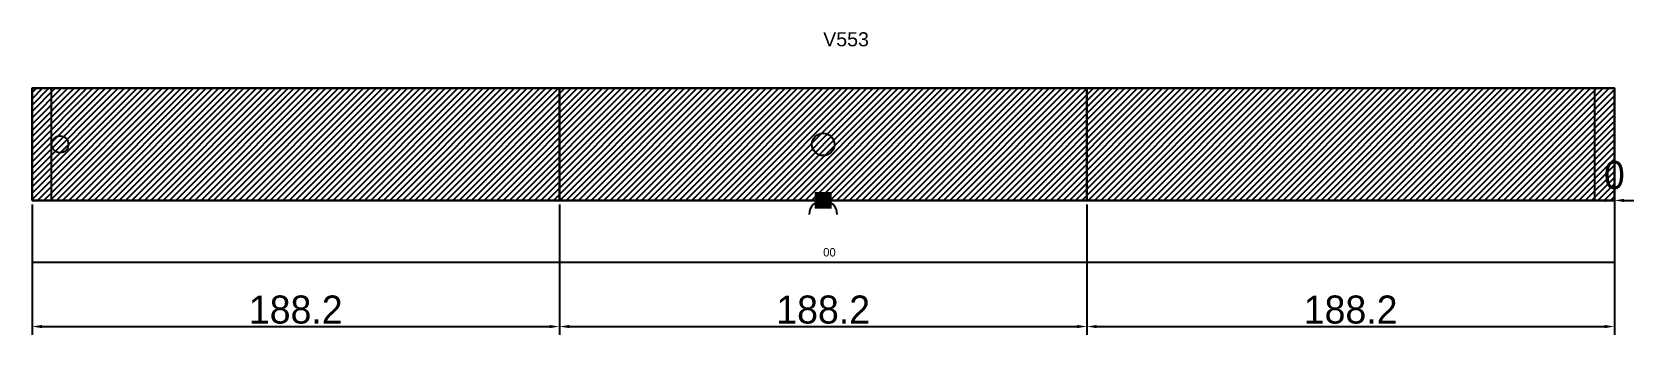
# Model space of a CAD drawing. Header units: metres. Extents: x 12796 to 13367, y 13111 to 13219.
import ezdxf

# ---------------------------------------------------------------- set-up
doc = ezdxf.new("R2010")
doc.units = ezdxf.units.M
for name, color, linetype in [('00 - FELIPE', 2, 'CONTINUOUS'), ('COTA', 241, 'CONTINUOUS'), ('Escoras', 2, 'CONTINUOUS'), ('Forcador', 251, 'CONTINUOUS'), ('Hachura', 251, 'CONTINUOUS'), ('NOMENCLATURA', 7, 'CONTINUOUS'), ('Painéis', 200, 'CONTINUOUS'), ('REAPROVEITAMENTO', 251, 'CONTINUOUS'), ('SARR_2.2x7', 40, 'CONTINUOUS')]:
    doc.layers.add(name, color=color, linetype=linetype)
doc.styles.add('STR_STANDARD', font='arial.ttf')
doc.dimstyles.new('EZ DXF', dxfattribs={"dimtxt": 10, "dimasz": 3.5, "dimexe": 3, "dimexo": 1.5, "dimgap": 1, "dimtad": 1, "dimdec": 1, "dimdsep": 46, "dimcen": 2.5, "dimazin": 3, "dimtfac": 1, "dimtmove": 0, "dimatfit": 3})

msp = doc.modelspace()

# ---------------------------------------------------------------- hatches: boundary and pattern name
at = {"layer": 'REAPROVEITAMENTO'}
h = msp.add_hatch(dxfattribs=at)
h.set_pattern_fill('ANSI31', scale=0.5)
h.paths.add_polyline_path([(12795.5914, 13158.9905), (13360.189526, 13158.9905), (13360.189526, 13198.9905), (12795.5914, 13198.9905)])
h = msp.add_hatch(dxfattribs=at)
h.set_pattern_fill('ANSI31', scale=0.5)
h.paths.add_polyline_path([(12795.5914, 13158.9905), (13360.189526, 13158.9905), (13360.189526, 13198.9905), (12795.5914, 13198.9905)])

# ---------------------------------------------------------------- linework, layer by layer
at = {"layer": '00 - FELIPE'}
msp.add_line((12795.5914, 13136.9905), (13360.189526, 13136.9905), dxfattribs=at)
msp.add_line((12795.5914, 13136.9905), (13360.189526, 13136.9905), dxfattribs=at)
at = {"layer": 'Escoras'}
msp.add_circle((13077.890463, 13178.9905), 4, dxfattribs=at)
msp.add_circle((13077.890463, 13178.9905), 4, dxfattribs=at)
at = {"layer": 'Forcador'}
msp.add_circle((12805.5914, 13178.9905), 3, dxfattribs=at)
msp.add_circle((12805.5914, 13178.9905), 3, dxfattribs=at)
at = {"layer": 'Hachura'}
msp.add_solid([(13074.890463, 13161.9905), (13080.890463, 13161.9905), (13074.890463, 13155.9905), (13080.890463, 13155.9905)], dxfattribs=at)
msp.add_solid([(13074.890463, 13161.9905), (13080.890463, 13161.9905), (13074.890463, 13155.9905), (13080.890463, 13155.9905)], dxfattribs=at)
at = {"layer": 'Painéis'}
for points in [[(12795.5914, 13158.9905), (12795.5914, 13198.9905)], [(12795.5914, 13198.9905), (13360.189526, 13198.9905)], [(12795.5914, 13158.9905), (12795.5914, 13198.9905)], [(12795.5914, 13198.9905), (13360.189526, 13198.9905)], [(12983.7914, 13158.9905), (12983.7914, 13198.9905)], [(12983.7914, 13158.9905), (12983.7914, 13198.9905)], [(13171.9914, 13158.9905), (13171.9914, 13198.9905)], [(13171.9914, 13158.9905), (13171.9914, 13198.9905)], [(13360.189526, 13158.9905), (13360.189526, 13198.9905)], [(13360.189526, 13158.9905), (13360.189526, 13198.9905)], [(12795.5914, 13158.9905), (13360.189526, 13158.9905)], [(12795.5914, 13158.9905), (13360.189526, 13158.9905)]]:
    msp.add_lwpolyline(points, close=True, dxfattribs=at)
msp.add_arc((13077.890463, 13153.9905), 5, 0, 180, dxfattribs=at)
msp.add_arc((13077.890463, 13153.9905), 5, 0, 180, dxfattribs=at)
at = {"layer": 'SARR_2.2x7'}
for p, q in [((12802.5914, 13158.9905), (12802.5914, 13198.9905)), ((12802.5914, 13158.9905), (12802.5914, 13198.9905)), ((13353.189526, 13158.9905), (13353.189526, 13198.9905)), ((13353.189526, 13158.9905), (13353.189526, 13198.9905))]:
    msp.add_line(p, q, dxfattribs=at)

# ---------------------------------------------------------------- texts
at = {"layer": '00 - FELIPE'}
msp.add_text('00', height=3, dxfattribs=at).set_placement((13077.890463, 13138.9905))
msp.add_text('00', height=3, dxfattribs=at).set_placement((13077.890463, 13138.9905))
at = {"layer": 'NOMENCLATURA', "style": 'STR_STANDARD'}
msp.add_text('V553', height=5, dxfattribs=at).set_placement((13077.890463, 13213.9905))
msp.add_text('V553', height=5, dxfattribs=at).set_placement((13077.890463, 13213.9905))

# ---------------------------------------------------------------- dimensions: what is measured, and where the dimension line sits
at = {"layer": 'COTA'}
for base, p1, p2 in [((13360.189526, 13158.9905), (13360.189526, 13158.9905), (13360.189526, 13198.9905)), ((13360.189526, 13158.9905), (13360.189526, 13158.9905), (13360.189526, 13198.9905)), ((12795.5914, 13113.9905), (12795.5914, 13158.9905), (12983.7914, 13158.9905)), ((12795.5914, 13113.9905), (12795.5914, 13158.9905), (12983.7914, 13158.9905)), ((12983.7914, 13113.9905), (12983.7914, 13158.9905), (13171.9914, 13158.9905)), ((12983.7914, 13113.9905), (12983.7914, 13158.9905), (13171.9914, 13158.9905)), ((13171.9914, 13113.9905), (13171.9914, 13158.9905), (13360.1914, 13158.9905)), ((13171.9914, 13113.9905), (13171.9914, 13158.9905), (13360.1914, 13158.9905))]:
    msp.add_linear_dim(base=base, p1=p1, p2=p2, dimstyle='EZ DXF', dxfattribs=at).render()

doc.saveas('drawing.dxf')
